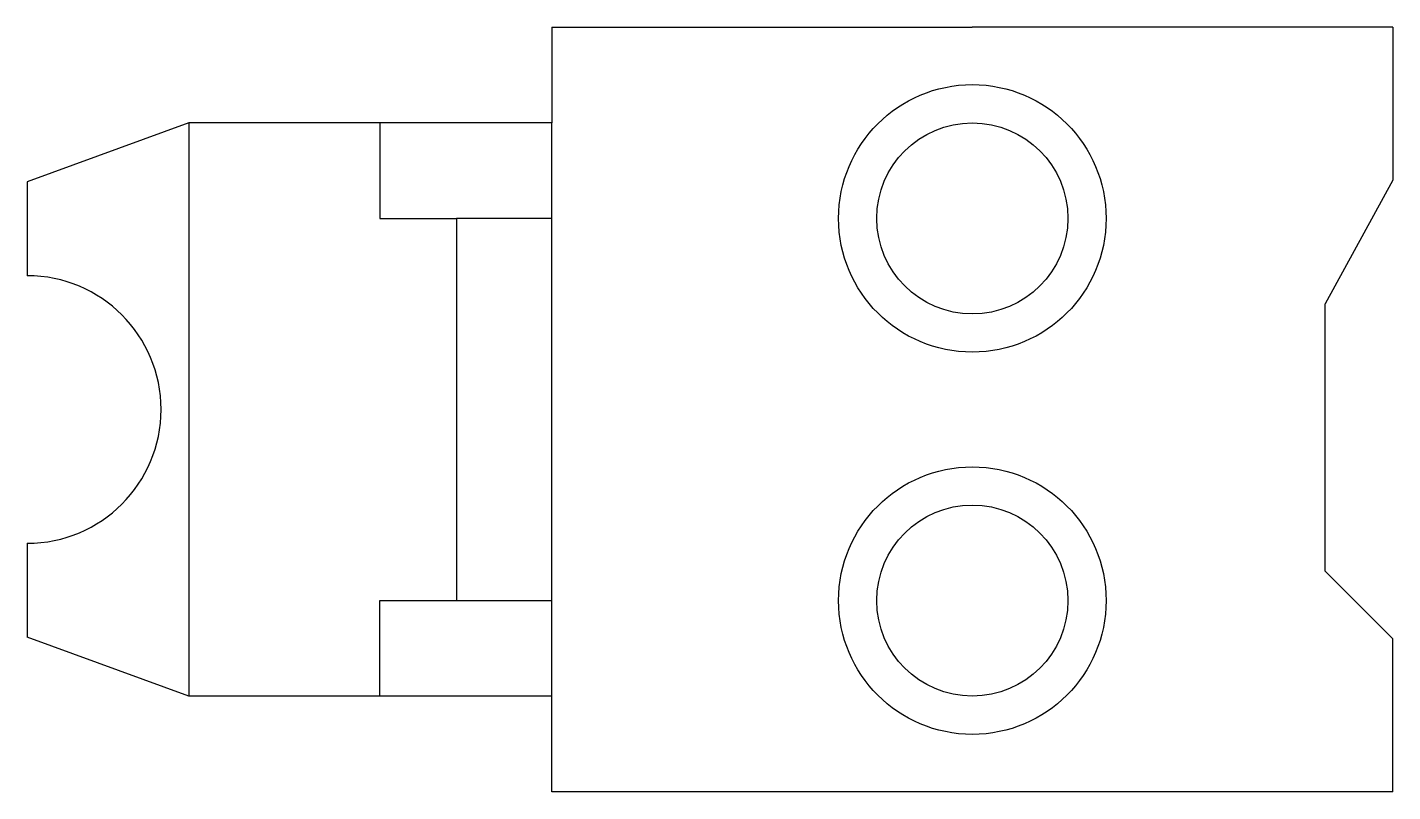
# Model space of a CAD drawing. Header units: millimetres. Extents: x 1827.9 to 1899.4, y 2059.5 to 2099.5.
import ezdxf

# ---------------------------------------------------------------- set-up
doc = ezdxf.new("R2010")
doc.units = ezdxf.units.MM

msp = doc.modelspace()

# ---------------------------------------------------------------- linework, layer by layer
for p, q in [((1855.402, 2099.478), (1877.402, 2099.478)), ((1855.402, 2099.478), (1855.402, 2094.478)), ((1899.402, 2099.478), (1877.402, 2099.478)), ((1899.402, 2099.478), (1899.402, 2091.478)), ((1836.402, 2094.478), (1827.944, 2091.4)), ((1846.402, 2094.478), (1836.402, 2094.478)), ((1836.402, 2094.478), (1836.402, 2064.478)), ((1855.402, 2094.478), (1846.402, 2094.478)), ((1846.402, 2094.478), (1846.402, 2089.478)), ((1855.402, 2089.478), (1855.402, 2094.478)), ((1827.944, 2091.4), (1827.944, 2086.478)), ((1899.402, 2091.478), (1895.866, 2085.013)), ((1846.402, 2089.478), (1850.402, 2089.478)), ((1855.402, 2089.478), (1850.402, 2089.478)), ((1850.402, 2089.478), (1850.402, 2079.478)), ((1855.402, 2079.478), (1855.402, 2089.478)), ((1895.866, 2071.013), (1895.866, 2085.013)), ((1850.402, 2079.478), (1850.402, 2069.478)), ((1855.402, 2059.478), (1855.402, 2079.478)), ((1827.944, 2072.478), (1827.944, 2067.556)), ((1899.402, 2067.478), (1895.866, 2071.013)), ((1846.402, 2064.478), (1846.402, 2069.478)), ((1846.402, 2069.478), (1855.402, 2069.478)), ((1836.402, 2064.478), (1827.944, 2067.556)), ((1899.402, 2059.478), (1899.402, 2067.478)), ((1846.402, 2064.478), (1836.402, 2064.478)), ((1855.402, 2064.478), (1846.402, 2064.478)), ((1877.402, 2059.478), (1855.402, 2059.478)), ((1899.402, 2059.478), (1877.402, 2059.478))]:
    msp.add_line(p, q)
for centre, radius in [((1877.402, 2089.478), 7), ((1877.402, 2089.478), 5), ((1877.402, 2069.478), 7), ((1877.402, 2069.478), 5)]:
    msp.add_circle(centre, radius)
msp.add_arc((1827.944, 2079.478), 7, 270, 90)

doc.saveas('drawing.dxf')
